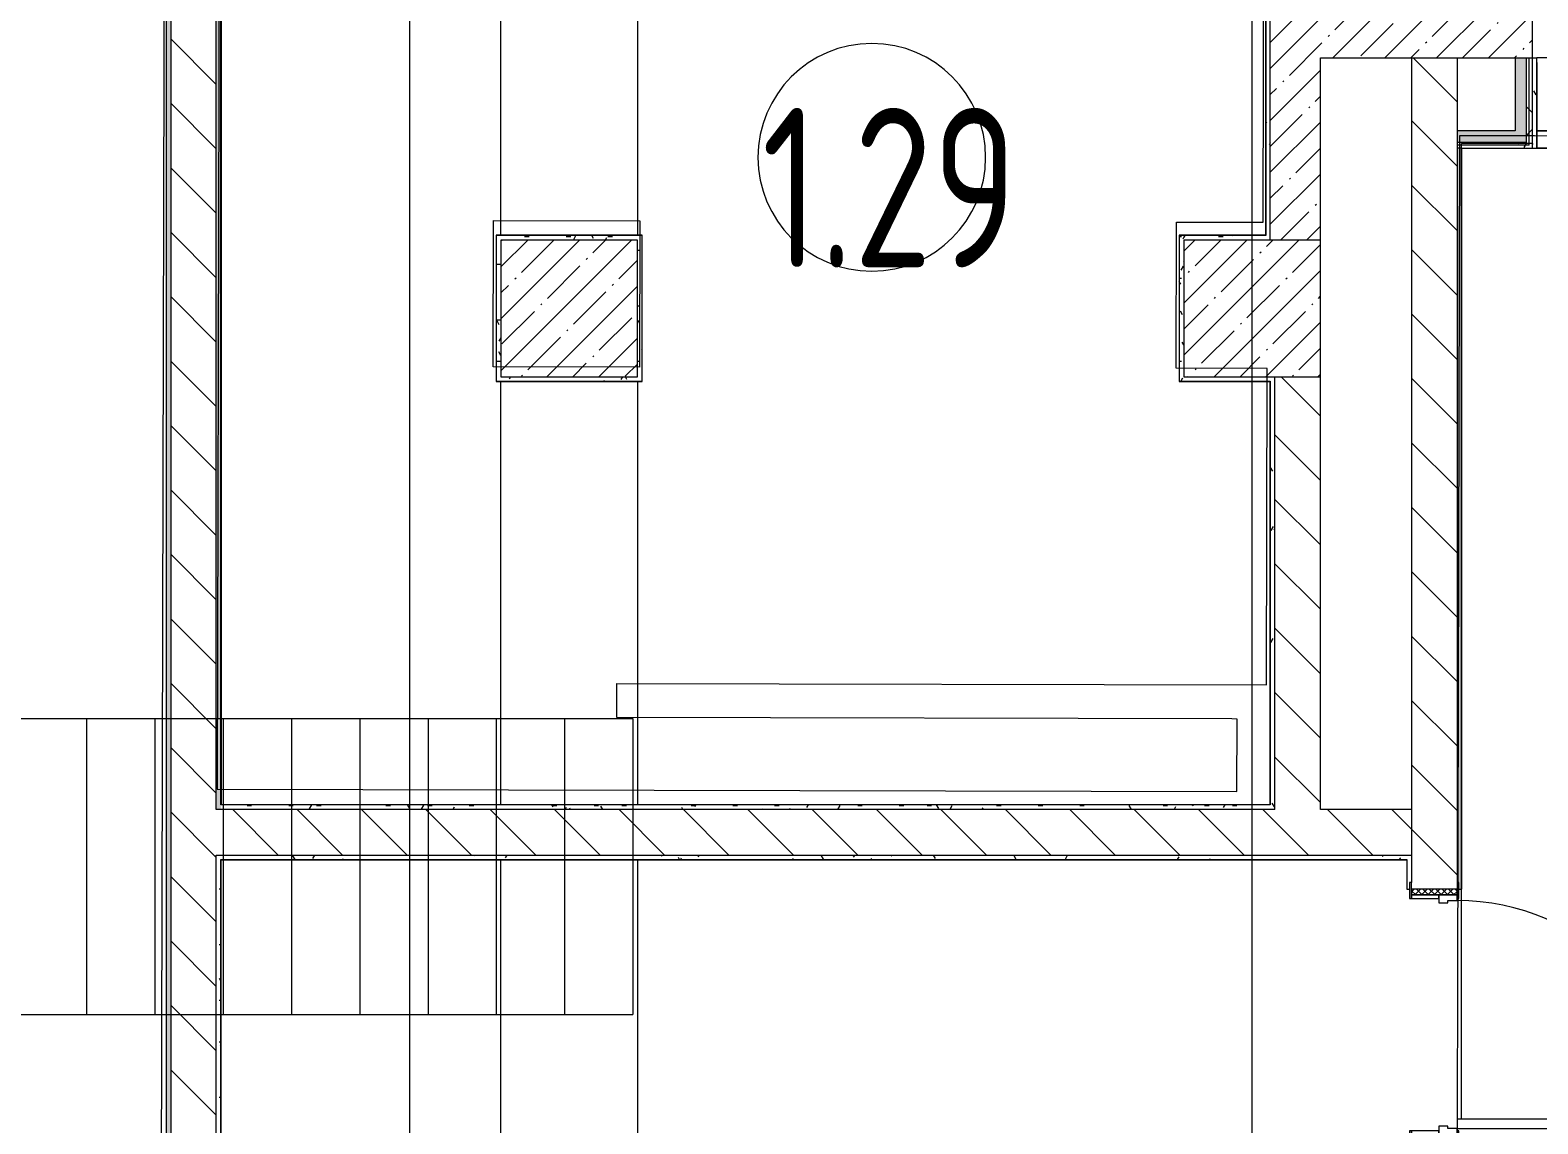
# Model space of a CAD drawing. Header units: millimetres. Extents: x -249154 to 415037, y -45458 to 354837.
# Drawn here: x 28007 to 34630, y 18584 to 23386 of the extents above; entities that cross this region are included whole.
import ezdxf

# ---------------------------------------------------------------- set-up
doc = ezdxf.new("R2010")
doc.units = ezdxf.units.MM
for name, color, linetype, lineweight in [('A-AREA-BNDY', 7, 'Continuous', 5), ('A-AREA-IDEN', 7, 'Continuous', 9), ('A-DOOR-2', 7, 'Continuous', 5), ('A-DOOR-FRAM-2', 7, 'Continuous', 5), ('A-FLOR', 7, 'Continuous', 9), ('A-WALL', 7, 'Continuous', 5), ('I-WALL', 7, 'Continuous', 5), ('S-COLS', 7, 'Continuous', 9), ('S-COLS-1', 7, 'Continuous', 5), ('S-STRS-MBND', 7, 'Continuous', 9), ('Оси', 7, 'Continuous', 9)]:
    doc.layers.add(name, color=color, linetype=linetype, lineweight=lineweight)
for name, color, linetype, lineweight, true_color in [('A-DOOR-1', 7, 'Continuous', 5, 0xc0c0c0), ('A-DOOR-FRAM-1', 7, 'Continuous', 5, 0xc0c0c0), ('A-WALL-1', 9, 'Continuous', 5, 0x808080), ('A-WALL-FNSH-1', 9, 'Continuous', 5, 0x808080)]:
    doc.layers.add(name, color=color, linetype=linetype, lineweight=lineweight, true_color=true_color)
doc.styles.add('СПДС', font='ГОСТ тип А.ttf', dxfattribs={"width": 0.9})
pattern_1 = [(45, (64.7, -136.06), (-114.04925, 114.04925), []), (45, (178.75, -136.06), (-114.04925, 114.04925), [201.612, -40.322, 6.706, -33.617])]
pattern_2 = [(135, (64.7, -136.06), (-141.4214, -141.4214), [])]
pattern_3 = [(0, (64.7, -136.06), (243.84, 60.96), [20.117, -162.763, 20.117, -162.763, -975.36]), (0, (64.7, -136.06), (243.84, 60.96), [-365.76, 20.117, -345.643, 20.117, -162.763, -426.72]), (0, (64.7, -136.06), (243.84, 60.96), [-914.4, 20.117, -101.803, 20.117, -284.683]), (120, (156.14, -105.58), (-174.71291, 180.691634), [20.117, -162.763, 20.117, -162.763, -975.36]), (120, (156.14, -105.58), (-174.71291, 180.691634), [-365.76, 20.117, -345.643, 20.117, -162.763, -426.72]), (120, (156.14, -105.58), (-174.71291, 180.691634), [-914.4, 20.117, -101.803, 20.117, -284.683]), (240, (186.62, 16.34), (-69.12709, -241.651634), [20.117, -162.763, 20.117, -162.763, -975.36]), (240, (186.62, 16.34), (-69.12709, -241.651634), [-365.76, 20.117, -345.643, 20.117, -162.763, -426.72]), (240, (186.62, 16.34), (-69.12709, -241.651634), [-914.4, 20.117, -101.803, 20.117, -284.683])]
pattern_4 = [(45, (64.7, -136.06), (-212.132, 212.132), []), (135, (64.7, -136.06), (-212.132, -212.132), [])]

# ---------------------------------------------------------------- blocks, each defined once
blk = doc.blocks.new('110_Дверь_СКБ_1Ст_Внутренняя1 - Д-4к_п__1100x2100h_Артистические EI30-23988509-Объем проектирования 1 этажа')
at = {"layer": 'A-DOOR-2'}
h = blk.add_hatch(dxfattribs=at)
h.set_pattern_fill('FP_75', color=256, style=0, pattern_type=2)
h.set_pattern_definition([(135, (1751.41, 164.685), (-14.14214, -14.14214), []), (225, (1751.41, 164.685), (14.14214, -14.14214), [])])
h.paths.add_polyline_path([(562.5, 100), (537.5, 100), (537.5, -100), (562.5, -100)])
at = {"layer": 'A-DOOR-FRAM-2'}
h = blk.add_hatch(dxfattribs=at)
h.set_pattern_fill('FP_76', color=256, style=0, pattern_type=2)
h.set_pattern_definition([(45, (-371.384, 164.685), (-14.1421, 14.1421), []), (135, (-371.384, 164.685), (-14.1421, -14.1421), [])])
h.paths.add_polyline_path([(-512.5, -100), (-512.5, 100), (-537.5, 100), (-537.5, -100)])
at = {"layer": 'A-DOOR-1'}
for p, q in [((512.5, 1100), (472.5, 1100)), ((472.5, 1100), (472.5, 100)), ((512.5, 100), (512.5, 1100)), ((472.5, 100), (512.5, 100))]:
    blk.add_line(p, q, dxfattribs=at)
blk.add_arc((512.5, 100), 1000, 90, 180, dxfattribs=at)
at = {"layer": 'A-DOOR-FRAM-1'}
for p, q in [((-497.5, 108), (-567.5, 108)), ((-567.5, 108), (-567.5, 100)), ((-567.5, 100), (-497.5, 100)), ((-512.5, 100), (-537.5, 100)), ((-537.5, 100), (-537.5, -100)), ((-487.5, 100), (-512.5, 100)), ((-512.5, 100), (-512.5, 20)), ((-512.5, -100), (-512.5, 100)), ((-497.5, 100), (-512.5, 100)), ((-512.5, 100), (-512.5, 99)), ((-512.5, 99), (-497.5, 99)), ((-497.5, 100), (-497.5, 108)), ((-497.5, 99), (-497.5, 100)), ((-487.5, 60), (-487.5, 100)), ((512.5, 100), (512.5, 60)), ((537.5, 100), (512.5, 100)), ((592.5, 108), (522.5, 108)), ((522.5, 108), (522.5, 100)), ((537.5, 100), (522.5, 100)), ((522.5, 100), (522.5, 99)), ((522.5, 100), (592.5, 100)), ((522.5, 99), (537.5, 99)), ((537.5, 20), (537.5, 100)), ((562.5, 100), (537.5, 100)), ((537.5, 100), (537.5, -100)), ((537.5, 99), (537.5, 100)), ((562.5, -100), (562.5, 100)), ((592.5, 100), (592.5, 108)), ((-512.5, 20), (-477.5, 20)), ((-497.5, 20), (-512.5, 20)), ((-512.5, 20), (-512.5, -100)), ((-497.5, -100), (-497.5, 20)), ((-477.5, 60), (-487.5, 60)), ((-477.5, 20), (-477.5, 60)), ((512.5, 60), (502.5, 60)), ((502.5, 60), (502.5, 20)), ((502.5, 20), (537.5, 20)), ((537.5, 20), (522.5, 20)), ((522.5, 20), (522.5, -100)), ((537.5, -100), (537.5, 20)), ((-497.5, -100), (-567.5, -100)), ((-567.5, -100), (-567.5, -108)), ((-567.5, -108), (-497.5, -108)), ((-537.5, -100), (-512.5, -100)), ((-512.5, -100), (-497.5, -100)), ((-497.5, -108), (-497.5, -100)), ((522.5, -100), (537.5, -100)), ((592.5, -100), (522.5, -100)), ((522.5, -100), (522.5, -108)), ((522.5, -108), (592.5, -108)), ((537.5, -100), (562.5, -100)), ((592.5, -108), (592.5, -100))]:
    blk.add_line(p, q, dxfattribs=at)
blk = doc.blocks.new('BSC_Колонна _Прямоугольная - 600х600-V105-Объем проектирования 1 этажа')
at = {"layer": 'S-COLS-1'}
h = blk.add_hatch(dxfattribs=at)
h.set_pattern_fill('FP_125', color=256, style=0, pattern_type=2)
h.set_pattern_definition([(45, (-33310, -22300), (-114.04925, 114.04925), []), (45, (-33195.95, -22300), (-114.04925, 114.04925), [201.613, -40.323, 6.706, -33.617])])
h.paths.add_polyline_path([(300, -300), (300, 300), (-300, 300), (-300, -300), (100, -300)])
for p, q in [((300, 300), (-300, 300)), ((-300, 300), (-300, -300)), ((300, -300), (300, 300)), ((-300, -300), (300, -300))]:
    blk.add_line(p, q, dxfattribs=at)
blk = doc.blocks.new('BSC_Колонна _Прямоугольная - 600х600-V188-Объем проектирования 1 этажа')
at = {"layer": 'S-COLS-1'}
h = blk.add_hatch(dxfattribs=at)
h.set_pattern_fill('FP_179', color=256, style=0, pattern_type=2)
h.set_pattern_definition([(45, (-30310, -22300), (-114.04925, 114.04925), []), (45, (-30195.95, -22300), (-114.04925, 114.04925), [201.613, -40.323, 6.706, -33.617])])
h.paths.add_polyline_path([(-300, -300), (300, -300), (300, 300), (-300, 300), (-300, -289.3)])
for p, q in [((300, 300), (-300, 300)), ((-300, 300), (-300, -300)), ((300, -300), (300, 300)), ((-300, -300), (300, -300))]:
    blk.add_line(p, q, dxfattribs=at)
blk = doc.blocks.new('Зашивка приборов отопления11 - Зашивка приборов отопления-33278624-Объем проектирования 1 этажа')
at = {"layer": 'A-WALL'}
for p, q in [((37620, 23400), (34560, 23400)), ((34560, 23079), (37620, 23079)), ((37620, 23079), (34560, 23079)), ((34560, 23004), (37620, 23004))]:
    blk.add_line(p, q, dxfattribs=at)
blk = doc.blocks.new('BSC_Колонна _Прямоугольная - 600х600-V278-Объем проектирования 1 этажа')
at = {"layer": 'S-COLS-1'}
for p, q in [((300, 300), (-300, 300)), ((-300, 300), (-300, -300)), ((300, -300), (300, 300)), ((-300, -300), (300, -300))]:
    blk.add_line(p, q, dxfattribs=at)
blk = doc.blocks.new('Марка_Помещения - Номер-25198446-Объем проектирования 1 этажа')
at = {"layer": 'A-AREA-IDEN'}
for start, end in [(360, 180), (180, 360)]:
    blk.add_arc((0, 0), 2.5, start, end, dxfattribs=at)

msp = doc.modelspace()

# ---------------------------------------------------------------- hatches: boundary and pattern name
at = {"layer": 'I-WALL'}
h = msp.add_hatch(dxfattribs=at)
h.set_pattern_fill('FP_23', color=256, style=0, pattern_type=2)
h.set_pattern_definition(pattern_2)
h.paths.add_polyline_path([(28824.7, 15063.9), (28824.7, 26363.9), (28624.7, 26363.9), (28624.8, 15063.9)])
h = msp.add_hatch(dxfattribs=at)
h.set_pattern_fill('FP_1', color=256, style=0, pattern_type=2)
h.set_pattern_definition(pattern_1)
h.paths.add_polyline_path([(33454.7, 22463.9), (33674.7, 22463.9), (33674.7, 26363.9), (33454.7, 26363.9), (33454.7, 22855.5)])
h = msp.add_hatch(dxfattribs=at)
h.set_pattern_fill('FP_191', color=256, style=0, pattern_type=2)
h.set_pattern_definition(pattern_3)
h.paths.add_polyline_path([(28624.7, 15073.9), (28624.7, 26353.9), (28604.7, 26353.9), (28604.7, 15073.9)])
h = msp.add_hatch(dxfattribs=at)
h.set_pattern_fill('FP_191', color=256, style=0, pattern_type=2)
h.set_pattern_definition(pattern_3)
h.paths.add_polyline_path([(28844.7, 19963.9), (28844.7, 26342.9), (28824.7, 26343.9), (28824.7, 19963.9), (28831.7, 19963.9)])
h = msp.add_hatch(dxfattribs=at)
h.set_pattern_fill('FP_191', color=256, style=0, pattern_type=2)
h.set_pattern_definition(pattern_3)
h.paths.add_polyline_path([(33454.7, 22483.9), (33454.7, 25113.9), (33434.7, 25113.9), (33434.7, 22484.9)])
h = msp.add_hatch(dxfattribs=at)
h.set_pattern_fill('FP_1', color=256, style=0, pattern_type=2)
h.set_pattern_definition(pattern_1)
h.paths.add_polyline_path([(34579.7, 23263.9), (34604.7, 23263.9), (34604.7, 23483.9), (33674.7, 23483.7), (33674.7, 23263.9), (34529.7, 23263.9)])
h.paths.add_polyline_path([(38334.7, 23263.9), (38554.7, 23263.9), (38554.7, 23483.9), (37704.7, 23483.7), (37704.7, 23263.9), (37908.6, 23263.9)])
h = msp.add_hatch(dxfattribs=at)
h.set_pattern_fill('FP_23', color=256, style=0, pattern_type=2)
h.set_pattern_definition(pattern_2)
h.paths.add_polyline_path([(34194.7, 17713.9), (34274.7, 17713.9), (34274.7, 18513.9), (34074.7, 18513.9), (34074.7, 17713.9)])
h.paths.add_polyline_path([(34074.7, 19613.9), (34274.7, 19613.9), (34274.7, 23263.9), (34074.7, 23263.9), (34074.7, 19639.5)])
for points in [[(34529.7, 22942.9), (34579.7, 22942.9), (34579.7, 23263.9), (34529.7, 23263.9), (34529.7, 22982.6)], [(34294.7, 22892.9), (34579.7, 22892.9), (34579.7, 22942.9), (34274.7, 22942.9), (34274.7, 22892.9)]]:
    msp.add_hatch(color=256, dxfattribs=at).paths.add_polyline_path(points)
h = msp.add_hatch(dxfattribs=at)
h.set_pattern_fill('FP_192', color=256, style=0, pattern_type=2)
h.set_pattern_definition(pattern_4)
h.paths.add_polyline_path([(34592.2, 22892.9), (34592.2, 23263.9), (34579.7, 23263.9), (34579.7, 22892.9), (34590.3, 22892.9)])
h = msp.add_hatch(dxfattribs=at)
h.set_pattern_fill('FP_192', color=256, style=0, pattern_type=2)
h.set_pattern_definition(pattern_4)
h.paths.add_polyline_path([(34592.2, 22887.9), (34604.7, 22887.9), (34604.7, 23263.9), (34592.2, 23263.9), (34592.2, 22892.9)])
h = msp.add_hatch(dxfattribs=at)
h.set_pattern_fill('FP_191', color=256, style=0, pattern_type=2)
h.set_pattern_definition(pattern_3)
h.paths.add_polyline_path([(34604.7, 22887.9), (34624.7, 22887.9), (34624.7, 23263.9), (34604.7, 23263.9), (34604.7, 22938.6)])
h = msp.add_hatch(dxfattribs=at)
h.set_pattern_fill('FP_192', color=256, style=0, pattern_type=2)
h.set_pattern_definition(pattern_4)
h.paths.add_polyline_path([(34274.7, 22880.4), (34294.7, 22881.3), (34294.8, 22887.9), (34592.2, 22887.9), (34592.2, 22892.9), (34274.7, 22892.9), (34274.7, 22887.9)])
h = msp.add_hatch(dxfattribs=at)
h.set_pattern_fill('FP_191', color=256, style=0, pattern_type=2)
h.set_pattern_definition(pattern_3)
h.paths.add_polyline_path([(34274.7, 13623.9), (34294.7, 13623.9), (34294.7, 18513.9), (34282.7, 18513.9), (34282.7, 18483.9), (34274.7, 18483.9), (34274.7, 13636.6)])
h.paths.add_polyline_path([(34282.7, 19613.9), (34294.7, 19613.9), (34294.7, 22866.9), (34274.7, 22867.9), (34274.9, 19643.9), (34282.7, 19643.9)])
h = msp.add_hatch(dxfattribs=at)
h.set_pattern_fill('FP_191', color=256, style=0, pattern_type=2)
h.set_pattern_definition(pattern_3)
h.paths.add_polyline_path([(34294.7, 22867.9), (34294.7, 22867.9), (34624.7, 22867.9), (34624.7, 22887.9), (34294.7, 22887.9)])
h = msp.add_hatch(dxfattribs=at)
h.set_pattern_fill('FP_191', color=256, style=0, pattern_type=2)
h.set_pattern_definition(pattern_3)
h.paths.add_polyline_path([(30054.7, 22463.9), (30674.7, 22463.9), (30674.7, 22483.9), (30054.7, 22483.9)])
h = msp.add_hatch(dxfattribs=at)
h.set_pattern_fill('FP_191', color=256, style=0, pattern_type=2)
h.set_pattern_definition(pattern_3)
h.paths.add_polyline_path([(30054.7, 21843.9), (30074.7, 21843.9), (30074.7, 22463.9), (30054.7, 22463.3), (30054.7, 21863.9)])
h = msp.add_hatch(dxfattribs=at)
h.set_pattern_fill('FP_191', color=256, style=0, pattern_type=2)
h.set_pattern_definition(pattern_3)
h.paths.add_polyline_path([(30694.7, 21863.9), (30694.7, 22483.9), (30674.7, 22483.9), (30674.7, 21863.9), (30687.8, 21863.9)])
h = msp.add_hatch(dxfattribs=at)
h.set_pattern_fill('FP_191', color=256, style=0, pattern_type=2)
h.set_pattern_definition(pattern_3)
h.paths.add_polyline_path([(33054.7, 21863.9), (33074.7, 21863.9), (33074.7, 22483.9), (33054.7, 22483.9), (33054.7, 22091.2)])
h = msp.add_hatch(dxfattribs=at)
h.set_pattern_fill('FP_191', color=256, style=0, pattern_type=2)
h.set_pattern_definition(pattern_3)
h.paths.add_polyline_path([(33454.7, 22463.9), (33454.7, 22483.9), (33074.7, 22483.9), (33074.7, 22463.9), (33434.7, 22463.9)])
h = msp.add_hatch(dxfattribs=at)
h.set_pattern_fill('FP_191', color=256, style=0, pattern_type=2)
h.set_pattern_definition(pattern_3)
h.paths.add_polyline_path([(30687.8, 21843.9), (30694.7, 21843.9), (30694.7, 21863.9), (30074.7, 21863.9), (30074.7, 21843.9), (30674.7, 21843.9)])
h = msp.add_hatch(dxfattribs=at)
h.set_pattern_fill('FP_191', color=256, style=0, pattern_type=2)
h.set_pattern_definition(pattern_3)
h.paths.add_polyline_path([(33080.3, 21843.9), (33453.7, 21843.9), (33453.7, 21863.9), (33054.7, 21863.9), (33054.7, 21843.9), (33074.7, 21843.9)])
h = msp.add_hatch(dxfattribs=at)
h.set_pattern_fill('FP_191', color=256, style=0, pattern_type=2)
h.set_pattern_definition(pattern_3)
h.paths.add_polyline_path([(33474.7, 19983.9), (33474.7, 21863.9), (33454.7, 21863.9), (33454.7, 19984.9), (33473.1, 19984)])
h = msp.add_hatch(dxfattribs=at)
h.set_pattern_fill('FP_23', color=256, style=0, pattern_type=2)
h.set_pattern_definition(pattern_2)
h.paths.add_polyline_path([(33674.7, 19963.9), (33674.7, 21863.9), (33474.7, 21863.9), (33474.7, 19963.9)])
h = msp.add_hatch(dxfattribs=at)
h.set_pattern_fill('FP_23', color=256, style=0, pattern_type=2)
h.set_pattern_definition(pattern_2)
h.paths.add_polyline_path([(33454.7, 19763.9), (34074.7, 19763.9), (34074.7, 19963.9), (28824.7, 19963.9), (28824.7, 19763.9), (32750.9, 19763.9)])
h = msp.add_hatch(dxfattribs=at)
h.set_pattern_fill('FP_191', color=256, style=0, pattern_type=2)
h.set_pattern_definition(pattern_3)
h.paths.add_polyline_path([(30054.7, 19963.9), (33474.7, 19963.9), (33474.7, 19983.9), (28845.7, 19983.9), (28844.8, 19963.9)])
h = msp.add_hatch(dxfattribs=at)
h.set_pattern_fill('FP_191', color=256, style=0, pattern_type=2)
h.set_pattern_definition(pattern_3)
h.paths.add_polyline_path([(28824.7, 15083.9), (28844.7, 15084.9), (28844.7, 19763.9), (28824.7, 19763.9), (28824.7, 16816.4)])
h = msp.add_hatch(dxfattribs=at)
h.set_pattern_fill('FP_191', color=256, style=0, pattern_type=2)
h.set_pattern_definition(pattern_3)
h.paths.add_polyline_path([(34074.7, 19763.9), (28844.7, 19763.9), (28845.7, 19743.9), (34054.7, 19744.9), (34056.8, 19746.9)])
h.paths.add_polyline_path([(34054.7, 19743.9), (34074.7, 19743.9), (34074.7, 19763.9)])

# ---------------------------------------------------------------- linework, layer by layer
at = {"layer": 'A-AREA-BNDY', "flags": 128}
msp.add_lwpolyline([(20260.4, 12072.9), (22598.4, 12067.5), (22604.1, 14525.5), (21924.1, 14527), (21925.3, 15038), (21915.3, 15038.1), (21916, 15309.1), (22175, 15308.5), (22547, 15307.6), (28577, 15293.4), (28602.7, 26272.4), (21941.7, 26288), (21942.9, 26797), (20284.9, 26800.9)], dxfattribs=at)
for points in [[(32552.4, 26782.1), (31973.9, 26783.5), (30873.9, 26786.1), (30694.9, 26786.5), (30693.7, 26267.5), (28843.7, 26271.8), (28829.1, 20052.9), (33308.1, 20042.3), (33308.9, 20361.3), (33285.4, 20361.4), (30583.9, 20367.7), (30584.2, 20517.7), (33438.2, 20511), (33441.5, 21900), (33041.5, 21901), (33043, 22543), (33423, 22542.1), (33429.1, 25150.1), (32548.6, 25152.1)], [(28087.4, 10813.1), (28066.4, 10813.1), (28059.5, 7854.6), (30229.5, 7849.5), (30229.4, 7811.5), (32729.4, 7805.7), (32729.5, 7843.7), (38538.5, 7830), (38544.9, 10588), (37994.9, 10589.3), (37996.2, 11131.3), (38276.2, 11130.7), (38303.9, 22912.6), (37674.4, 22914.1), (37531.9, 22914.4), (37044.9, 22915.6), (37044.9, 22916.6), (35244.9, 22920.8), (35244.9, 22919.8), (34757.9, 22920.9), (34615.4, 22921.3), (34285.9, 22922.1), (34264.2, 13678.1), (28094.2, 13692.6)], [(30043, 22550), (30685, 22548.5), (30683.5, 21906.5), (30041.5, 21908)]]:
    msp.add_lwpolyline(points, close=True, dxfattribs=at)
at = {"layer": 'A-FLOR'}
for p, q in [((28844.7, 19983.9), (28844.7, 26342.9)), ((30074.7, 22483.9), (30074.7, 26343.9)), ((30674.7, 26343.9), (30674.7, 22483.9)), ((33434.7, 25093.9), (33434.7, 22484.9)), ((33674.7, 23263.9), (33782.4, 23263.9)), ((37684.7, 23263.9), (34624.7, 23263.9)), ((34624.7, 22942.9), (37684.7, 22942.9)), ((34294.7, 22867.9), (37704.7, 22867.9)), ((34294.7, 18603.9), (34294.7, 22866.9)), ((30694.7, 22483.9), (30054.7, 22483.9)), ((30054.7, 22483.9), (30054.7, 21843.9)), ((30694.7, 21843.9), (30694.7, 22483.9)), ((33434.7, 22483.9), (33054.7, 22483.9)), ((33054.7, 22483.9), (33054.7, 21843.9)), ((30054.7, 21843.9), (30694.7, 21843.9)), ((30074.7, 19983.9), (30074.7, 21843.9)), ((30674.7, 21843.9), (30674.7, 19983.9)), ((33054.7, 21843.9), (33453.7, 21843.9)), ((33454.7, 21843.9), (33454.7, 19984.9)), ((33454.7, 19983.9), (28845.7, 19983.9)), ((28844.7, 15084.9), (28844.7, 19743.9)), ((28845.7, 19743.9), (34053.7, 19743.9)), ((30074.7, 18333.9), (30074.7, 19743.9)), ((30674.7, 19743.9), (30674.7, 18333.9)), ((34054.7, 19743.9), (34054.7, 19613.9)), ((34282.7, 19613.9), (34294.7, 19613.9))]:
    msp.add_line(p, q, dxfattribs=at)
at = {"layer": 'A-WALL'}
for p, q in [((34579.7, 22892.9), (34579.7, 23263.9)), ((34592.2, 22880.4), (34592.2, 23263.9)), ((34579.7, 22892.9), (34274.7, 22892.9)), ((34592.2, 22880.4), (34274.7, 22880.4)), ((34294.7, 22867.9), (34274.7, 22867.9)), ((33434.7, 22484.9), (33434.7, 22483.9)), ((33454.7, 19984.9), (33454.7, 19983.9)), ((28844.7, 19743.9), (34054.7, 19743.9))]:
    msp.add_line(p, q, dxfattribs=at)
at = {"layer": 'A-WALL-1'}
for p, q in [((28624.7, 26363.9), (28624.7, 15063.9)), ((28824.7, 19963.9), (28824.7, 26363.9)), ((28604.7, 26353.9), (28604.7, 15073.9)), ((33454.7, 22463.9), (33454.7, 25313.9)), ((34604.7, 23633.7), (34604.7, 22867.9)), ((33674.7, 22463.9), (33674.7, 23263.9)), ((33782.4, 23263.9), (34624.7, 23263.9)), ((34074.7, 23263.9), (34074.7, 19643.9)), ((34274.7, 23263.9), (34274.7, 19643.9)), ((34529.7, 23263.9), (34529.7, 22942.9)), ((34624.7, 23243.4), (34624.7, 23263.9)), ((34529.7, 22942.9), (34274.7, 22942.9)), ((34294.7, 22866.9), (34294.7, 22887.9)), ((34604.7, 22887.9), (34294.7, 22887.9)), ((33474.7, 19963.9), (33474.7, 21863.9)), ((33674.7, 19963.9), (33674.7, 21863.9)), ((33453.7, 21843.9), (33454.7, 21843.9)), ((33474.7, 19963.9), (28824.7, 19963.9)), ((28845.7, 19983.9), (28844.7, 19983.9)), ((34074.7, 19963.9), (33674.7, 19963.9)), ((28824.7, 15063.9), (28824.7, 19763.9)), ((28824.7, 19763.9), (34074.7, 19763.9)), ((34054.7, 19613.9), (34066.7, 19613.9))]:
    msp.add_line(p, q, dxfattribs=at)
at = {"layer": 'A-WALL-FNSH-1'}
for p, q in [((28845.7, 26342.9), (28845.7, 19983.9)), ((33433.7, 25092.9), (33433.7, 22484.9)), ((34625.7, 23243.4), (34624.7, 23243.4)), ((34624.7, 23243.4), (34624.7, 22867.9)), ((34625.7, 22866.9), (34625.7, 23243.4)), ((34295.7, 19613.9), (34295.7, 22866.9)), ((34295.7, 22866.9), (34625.7, 22866.9)), ((30695.7, 22484.9), (30053.7, 22484.9)), ((30053.7, 22484.9), (30053.7, 21842.9)), ((30695.7, 21842.9), (30695.7, 22484.9)), ((33053.7, 22484.9), (33053.7, 21842.9)), ((33433.7, 22484.9), (33053.7, 22484.9)), ((30053.7, 21842.9), (30695.7, 21842.9)), ((33053.7, 21842.9), (33453.7, 21842.9)), ((33453.7, 19984.9), (33453.7, 21843.9)), ((33453.7, 19984.9), (28845.7, 19984.9)), ((28845.7, 15084.9), (28845.7, 19742.9)), ((28845.7, 19742.9), (34053.7, 19742.9)), ((34053.7, 19742.9), (34053.7, 19613.9)), ((34053.7, 19613.9), (34054.7, 19613.9)), ((34294.7, 19613.9), (34295.7, 19613.9))]:
    msp.add_line(p, q, dxfattribs=at)
at = {"layer": 'I-WALL'}
msp.add_line((37684.2, 22866.9), (34625.7, 22866.9), dxfattribs=at)
at = {"layer": 'S-STRS-MBND'}
for p, q in [((24226.1, 20363.9), (30654.7, 20363.9)), ((28254.7, 20363.9), (28254.7, 19063.9)), ((28254.7, 20363.9), (28254.7, 19063.9)), ((28554.7, 20363.9), (28554.7, 19063.9)), ((28554.7, 20363.9), (28554.7, 19063.9)), ((28854.7, 20363.9), (28854.7, 19063.9)), ((28854.7, 20363.9), (28854.7, 19063.9)), ((29154.7, 20363.9), (29154.7, 19063.9)), ((29154.7, 20363.9), (29154.7, 19063.9)), ((29454.7, 20363.9), (29454.7, 19063.9)), ((29454.7, 20363.9), (29454.7, 19063.9)), ((29754.7, 20363.9), (29754.7, 19063.9)), ((29754.7, 20363.9), (29754.7, 19063.9)), ((30054.7, 20363.9), (30054.7, 19063.9)), ((30054.7, 20363.9), (30054.7, 19063.9)), ((30354.7, 20363.9), (30354.7, 19063.9)), ((30354.7, 20363.9), (30354.7, 19063.9)), ((30654.7, 20363.9), (30654.7, 19063.9)), ((24357.8, 19063.9), (30654.7, 19063.9))]:
    msp.add_line(p, q, dxfattribs=at)
at = {"layer": 'Оси'}
for points in [[(29674.7, -2042.3), (29674.7, 2957.7), (29674.7, 22262), (29674.7, 27262)], [(33374.7, -2042.3), (33374.7, 2957.7), (33374.7, 22262), (33374.7, 27262)]]:
    msp.add_lwpolyline(points, dxfattribs=at)

# ---------------------------------------------------------------- block references
at = {"layer": 'A-AREA-IDEN', "xscale": 199.9999999999999, "yscale": 199.9999999999999, "zscale": 199.9999999999999}
msp.add_blockref('Марка_Помещения - Номер-25198446-Объем проектирования 1 этажа', (31704.2, 22827.1), dxfattribs=at)
at = {"layer": 'A-DOOR-1', "rotation": 269.9999999999999}
msp.add_blockref('110_Дверь_СКБ_1Ст_Внутренняя1 - Д-4к_п__1100x2100h_Артистические EI30-23988509-Объем проектирования 1 этажа', (34174.7, 19076.4), dxfattribs=at)
at = {"layer": 'A-WALL'}
msp.add_blockref('Зашивка приборов отопления11 - Зашивка приборов отопления-33278624-Объем проектирования 1 этажа', (64.7, -136.1), dxfattribs=at)
at = {"layer": 'S-COLS'}
for name, p in [('BSC_Колонна _Прямоугольная - 600х600-V188-Объем проектирования 1 этажа', (30374.7, 22163.9)), ('BSC_Колонна _Прямоугольная - 600х600-V278-Объем проектирования 1 этажа', (30374.7, 22163.9)), ('BSC_Колонна _Прямоугольная - 600х600-V105-Объем проектирования 1 этажа', (33374.7, 22163.9))]:
    msp.add_blockref(name, p, dxfattribs=at)

# ---------------------------------------------------------------- texts
at = {"layer": 'A-AREA-IDEN', "insert": (31220.4, 23044.2), "char_height": 700, "width": 1212.151, "attachment_point": 1, "style": 'СПДС'}
msp.add_mtext('1.29', dxfattribs=at)

doc.saveas('drawing.dxf')
